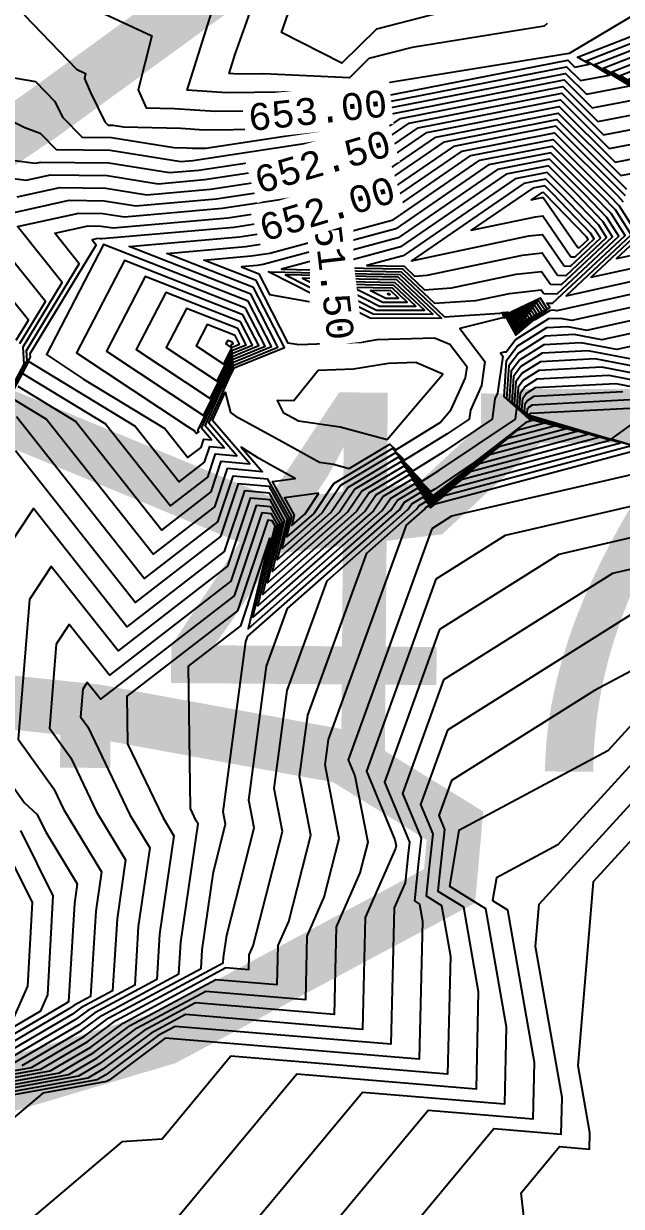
# Model space of a CAD drawing. Header units: inches. Extents: x 533200 to 542759, y 3594234 to 3596688.
# Drawn here: x 535912.75 to 535918.29, y 3595738.77 to 3595749.74 of the extents above; entities that cross this region are included whole.
import ezdxf
from ezdxf.enums import TextEntityAlignment as Align

# ---------------------------------------------------------------- set-up
doc = ezdxf.new("R2010")
doc.units = ezdxf.units.IN
doc.header["$MEASUREMENT"] = 0
for name, color, linetype in [('C-PROP-BNDY', 150, 'Continuous'), ('CVL_CURV_D', 1, 'Continuous'), ('CVL_CURV_G', 5, 'Continuous'), ('CVL_CURV_TX', 2, 'Continuous'), ('NO', 250, 'Continuous')]:
    doc.layers.add(name, color=color, linetype=linetype)
doc.styles.add('MONOTXT4', font='MONOTXT4.shx')
doc.styles.add('presentacion', font='arial.ttf')

msp = doc.modelspace()

# ---------------------------------------------------------------- linework, layer by layer
at = {"layer": 'C-PROP-BNDY', "color": 3, "linetype": 'Continuous', "lineweight": 30, "const_width": 0.5}
for points, elevation in [([(535926.7, 3595752.27), (535923.8, 3595752.71), (535920.09, 3595754.2), (535918.66, 3595753.12), (535916.03, 3595751.16), (535916.03, 3595751.16), (535912.91, 3595748.89), (535909.94, 3595746.89), (535910.11, 3595746.61), (535910.59, 3595745.92), (535912.57, 3595746.1), (535915.06, 3595745.07), (535916.52, 3595745.24), (535917.45, 3595746.1), (535918.5, 3595746.1), (535919.58, 3595743.88)], 649.42), ([(535916.7, 3595741.74), (535916.75, 3595742.3), (535915.71, 3595742.94), (535913.42, 3595743.36), (535910.28, 3595743.69), (535907.2, 3595743.52), (535904.86, 3595743.79), (535902.6, 3595745.21), (535901.99, 3595742.59), (535903.86, 3595741.53), (535905.85, 3595740.72), (535908.78, 3595739.97), (535911.67, 3595739.62), (535914.06, 3595740.33), (535916.7, 3595741.74)], 649.6)]:
    msp.add_lwpolyline(points, dxfattribs=dict(at, elevation=elevation))
at = {"layer": 'CVL_CURV_D', "color": 6, "linetype": 'Continuous'}
for points, elevation in [([(535918.88, 3595750.1), (535917.81, 3595749.46), (535915.974, 3595749.165), (535915.881, 3595749.142), (535915.839, 3595749.1), (535915.656, 3595749.109), (535914.632, 3595749.097), (535914.265, 3595749.121), (535914.51, 3595749.896)], 653.1), ([(535917.606, 3595749.739), (535917.578, 3595749.714), (535916.352, 3595749.517), (535915.952, 3595749.415), (535915.77, 3595749.235), (535914.974, 3595749.271), (535914.738, 3595749.268), (535914.654, 3595749.274), (535914.71, 3595749.453), (535914.896, 3595749.978)], 653.2), ([(535916.731, 3595749.869), (535916.022, 3595749.687), (535915.7, 3595749.37), (535915.139, 3595749.656), (535915.265, 3595750.012)], 653.3), ([(535911.728, 3595749.284), (535912.758, 3595748.775), (535912.898, 3595748.723), (535913.049, 3595748.57), (535913.55, 3595748.563), (535914.206, 3595748.458), (535914.318, 3595748.468), (535915.636, 3595748.668), (535915.946, 3595748.752), (535916.163, 3595748.901), (535917.765, 3595749.215), (535918.023, 3595748.957), (535918.56, 3595749.06), (535918.126, 3595749.323), (535918.974, 3595749.654), (535918.988, 3595749.744), (535919.208, 3595749.619), (535919.365, 3595749.657), (535919.631, 3595749.824), (535919.908, 3595749.365), (535920.301, 3595749.866)], 652.7), ([(535912.567, 3595749.25), (535912.857, 3595749.2), (535913.035, 3595749.015), (535913.107, 3595748.869), (535913.29, 3595748.683), (535913.563, 3595748.68), (535914.14, 3595748.588), (535914.262, 3595748.585), (535914.312, 3595748.582), (535914.438, 3595748.583), (535915.697, 3595748.774), (535915.922, 3595748.835), (535916.081, 3595748.944), (535917.776, 3595749.276), (535917.97, 3595749.083), (535918.373, 3595749.16), (535918.047, 3595749.357), (535918.949, 3595749.709), (535918.958, 3595749.769), (535919.193, 3595749.636), (535919.361, 3595749.676), (535919.646, 3595749.854), (535919.902, 3595749.428), (535920.267, 3595749.894)], 652.8), ([(535912.662, 3595748.467), (535912.855, 3595748.443), (535912.906, 3595748.454), (535913.536, 3595748.446), (535914.101, 3595748.356), (535914.372, 3595748.38), (535915.576, 3595748.562), (535915.969, 3595748.668), (535916.245, 3595748.858), (535917.753, 3595749.153), (535918.077, 3595748.831), (535918.748, 3595748.96), (535918.205, 3595749.289), (535918.999, 3595749.598), (535919.017, 3595749.719), (535919.222, 3595749.602), (535919.368, 3595749.638), (535919.617, 3595749.793), (535919.913, 3595749.301), (535920.334, 3595749.838)], 652.6), ([(535912.685, 3595748.13), (535913.082, 3595748.218), (535913.508, 3595748.211), (535913.891, 3595748.151), (535914.48, 3595748.202), (535915.454, 3595748.35), (535916.015, 3595748.502), (535916.408, 3595748.771), (535917.731, 3595749.031), (535918.183, 3595748.58), (535919.123, 3595748.76), (535918.364, 3595749.221), (535919.048, 3595749.488), (535919.075, 3595749.668), (535919.251, 3595749.569), (535919.376, 3595749.599), (535919.589, 3595749.732), (535919.924, 3595749.174), (535920.402, 3595749.783)], 652.4), ([(535912.752, 3595749.819), (535913.238, 3595749.314), (535913.321, 3595749.275), (535913.31, 3595749.229), (535913.367, 3595749.1), (535913.501, 3595748.828), (535913.532, 3595748.797), (535913.577, 3595748.797), (535913.673, 3595748.781), (535914.204, 3595748.768), (535914.418, 3595748.753), (535914.965, 3595748.76), (535915.757, 3595748.88), (535915.899, 3595748.918), (535915.999, 3595748.987), (535917.787, 3595749.337), (535917.917, 3595749.209), (535918.185, 3595749.26), (535917.968, 3595749.392), (535918.925, 3595749.765)], 652.9), ([(535912.601, 3595747.974), (535913.169, 3595748.099), (535913.494, 3595748.094), (535913.786, 3595748.048), (535914.534, 3595748.114), (535915.394, 3595748.244), (535916.038, 3595748.418), (535916.49, 3595748.728), (535917.719, 3595748.969), (535918.237, 3595748.454), (535919.31, 3595748.66)], 652.3), ([(535912.624, 3595746.342), (535912.75, 3595746.578), (535912.741, 3595746.739), (535913.105, 3595747.336), (535912.688, 3595747.855), (535913.257, 3595747.981), (535913.48, 3595747.977), (535913.681, 3595747.946), (535914.588, 3595748.025), (535915.333, 3595748.138), (535916.061, 3595748.335), (535916.572, 3595748.685), (535917.708, 3595748.908), (535918.29, 3595748.329), (535918.934, 3595748.452)], 652.2), ([(535912.617, 3595746.309), (535912.778, 3595746.611), (535912.773, 3595746.707), (535913.262, 3595747.511), (535913.035, 3595747.794), (535913.345, 3595747.862), (535913.467, 3595747.86), (535913.576, 3595747.843), (535914.642, 3595747.937), (535915.273, 3595748.033), (535916.084, 3595748.252), (535916.654, 3595748.642), (535917.697, 3595748.847), (535918.343, 3595748.203)], 652.1), ([(535912.602, 3595746.244), (535912.794, 3595746.603), (535913.782, 3595746.005), (535914.19, 3595745.489), (535914.424, 3595745.671), (535914.473, 3595745.816), (535914.608, 3595745.803), (535914.431, 3595746.009), (535914.558, 3595746.292), (535914.697, 3595746.571), (535915.107, 3595746.738), (535914.855, 3595747.228), (535913.727, 3595747.67), (535914.751, 3595747.76), (535915.152, 3595747.821), (535916.13, 3595748.085), (535916.817, 3595748.556), (535917.674, 3595748.724), (535918.258, 3595748.143), (535918.313, 3595748.086)], 651.9), ([(535912.743, 3595746.489), (535913.506, 3595746.027), (535914.109, 3595745.265), (535914.455, 3595745.533), (535914.527, 3595745.748), (535914.726, 3595745.729), (535914.466, 3595746.033), (535914.653, 3595746.451), (535914.699, 3595746.544), (535915.167, 3595746.734), (535914.879, 3595747.291), (535914.074, 3595747.607), (535914.805, 3595747.671), (535915.091, 3595747.715), (535916.154, 3595748.002), (535916.899, 3595748.513), (535917.663, 3595748.663), (535918.183, 3595748.145), (535918.275, 3595748.049), (535918.443, 3595747.785), (535918.016, 3595747.386), (535918.636, 3595747.523)], 651.8), ([(535918.682, 3595747.292), (535917.696, 3595747.074), (535917.666, 3595747.08), (535917.634, 3595747.078), (535917.493, 3595746.99), (535917.63, 3595747.105), (535917.604, 3595747.146), (535917.657, 3595747.144), (535918.329, 3595747.772), (535918.199, 3595747.977), (535918.034, 3595748.148), (535917.64, 3595748.54), (535917.063, 3595748.427), (535916.2, 3595747.835), (535914.97, 3595747.503), (535914.913, 3595747.494), (535914.767, 3595747.481), (535914.928, 3595747.418), (535915.027, 3595747.225), (535915.654, 3595747.114), (535915.019, 3595747.436), (535916.237, 3595747.411), (535916.652, 3595747.018), (535917.167, 3595747.052), (535917.196, 3595747.058), (535917.241, 3595747.063), (535917.192, 3595747.039), (535917.21, 3595747.007), (535917.192, 3595747.008), (535916.794, 3595746.911), (535917.028, 3595746.603), (535916.997, 3595746.382), (535916.893, 3595746.154), (535916.882, 3595746.07), (535916.679, 3595745.933), (535916.282, 3595745.688), (535916.171, 3595745.798), (535915.623, 3595745.471), (535915.439, 3595745.196), (535915.19, 3595744.977), (535915.236, 3595745.166), (535915.055, 3595745.49), (535915.268, 3595745.519), (535915.048, 3595745.639), (535914.925, 3595745.707), (535914.765, 3595745.81), (535914.963, 3595745.58), (535914.635, 3595745.611), (535914.517, 3595745.257), (535913.947, 3595744.817), (535912.956, 3595746.07), (535912.641, 3595746.26)], 651.6), ([(535912.692, 3595746.374), (535913.231, 3595746.048), (535914.028, 3595745.041), (535914.486, 3595745.395), (535914.581, 3595745.679), (535914.845, 3595745.654), (535914.5, 3595746.056), (535914.618, 3595746.321), (535914.666, 3595746.13), (535914.711, 3595746.101), (535915.145, 3595745.862), (535915.493, 3595745.671), (535915.621, 3595745.653), (535915.767, 3595745.613), (535916.146, 3595745.839), (535916.201, 3595745.784), (535916.612, 3595746.038), (535916.664, 3595746.1), (535916.714, 3595746.158), (535916.849, 3595746.453), (535916.862, 3595746.551), (535916.703, 3595746.761), (535916.559, 3595746.821), (535916.026, 3595746.805), (535915.881, 3595746.781), (535915.3, 3595746.758), (535915.203, 3595746.775), (535914.904, 3595747.355), (535914.42, 3595747.544), (535914.859, 3595747.583), (535915.031, 3595747.609), (535916.177, 3595747.918), (535916.981, 3595748.47), (535917.652, 3595748.602), (535918.108, 3595748.147), (535918.237, 3595748.013), (535918.386, 3595747.779), (535917.781, 3595747.214), (535918.659, 3595747.407)], 651.7), ([(535917.638, 3595747.32), (535917.74, 3595747.317), (535918.214, 3595747.76), (535918.123, 3595747.904), (535917.884, 3595748.152), (535917.618, 3595748.418), (535917.226, 3595748.341), (535916.246, 3595747.668), (535915.536, 3595747.476), (535916.264, 3595747.462), (535916.466, 3595747.27), (535916.718, 3595747.287), (535917.317, 3595747.413), (535917.555, 3595747.44), (535917.638, 3595747.32)], 651.4), ([(535917.701, 3595747.405), (535917.782, 3595747.403), (535918.157, 3595747.754), (535918.085, 3595747.868), (535917.809, 3595748.154), (535917.606, 3595748.356), (535917.308, 3595748.298), (535916.269, 3595747.585), (535915.933, 3595747.494), (535916.278, 3595747.487), (535916.374, 3595747.396), (535916.493, 3595747.404), (535917.377, 3595747.591), (535917.559, 3595747.611), (535917.701, 3595747.405)], 651.3), ([(535917.764, 3595747.491), (535917.823, 3595747.489), (535918.1, 3595747.748), (535918.047, 3595747.832), (535917.734, 3595748.156), (535917.595, 3595748.295), (535917.39, 3595748.255), (535916.346, 3595747.538), (535917.437, 3595747.769), (535917.562, 3595747.783), (535917.764, 3595747.491)], 651.2), ([(535917.827, 3595747.576), (535917.865, 3595747.575), (535918.043, 3595747.741), (535918.008, 3595747.795), (535917.66, 3595748.158), (535917.584, 3595748.234), (535917.472, 3595748.212), (535916.902, 3595747.821), (535917.498, 3595747.947), (535917.566, 3595747.954), (535917.827, 3595747.576)], 651.1), ([(535918.5, 3595747.791), (535918.251, 3595747.558), (535918.613, 3595747.638)], 651.9), ([(535912.71, 3595746.77), (535912.948, 3595747.162), (535912.574, 3595747.628)], 652.3), ([(535914.806, 3595747.1), (535913.681, 3595747.542), (535913.236, 3595746.685), (535914.264, 3595746.004), (535914.332, 3595745.962), (535914.352, 3595745.938), (535914.363, 3595745.946), (535914.365, 3595745.953), (535914.372, 3595745.953), (535914.363, 3595745.962), (535914.369, 3595745.976), (535914.692, 3595746.627), (535914.989, 3595746.747), (535914.806, 3595747.1)], 652.1), ([(535914.782, 3595747.037), (535913.873, 3595747.393), (535913.514, 3595746.701), (535914.416, 3595746.103), (535914.69, 3595746.654), (535914.929, 3595746.752), (535914.782, 3595747.037)], 652.2), ([(535916.223, 3595747.385), (535915.177, 3595747.407), (535915.963, 3595747.009), (535916.624, 3595747.006), (535916.223, 3595747.385)], 651.7), ([(535916.21, 3595747.36), (535915.335, 3595747.378), (535915.992, 3595747.045), (535916.545, 3595747.042), (535916.21, 3595747.36)], 651.8), ([(535916.196, 3595747.334), (535915.493, 3595747.349), (535916.021, 3595747.081), (535916.466, 3595747.079), (535916.196, 3595747.334)], 651.9), ([(535914.758, 3595746.973), (535914.065, 3595747.245), (535913.792, 3595746.717), (535914.479, 3595746.262), (535914.687, 3595746.682), (535914.87, 3595746.756), (535914.758, 3595746.973)], 652.3), ([(535916.169, 3595747.283), (535915.808, 3595747.291), (535916.079, 3595747.154), (535916.307, 3595747.153), (535916.169, 3595747.283)], 652.1), ([(535916.155, 3595747.258), (535915.966, 3595747.262), (535916.108, 3595747.19), (535916.227, 3595747.19), (535916.155, 3595747.258)], 652.2), ([(535916.141, 3595747.233), (535916.124, 3595747.233), (535916.137, 3595747.226), (535916.148, 3595747.226), (535916.141, 3595747.233)], 652.3), ([(535912.678, 3595746.802), (535912.791, 3595746.987), (535912.614, 3595747.208)], 652.4), ([(535917.583, 3595747.08), (535917.526, 3595747.168), (535917.231, 3595747.028), (535917.323, 3595746.862), (535917.583, 3595747.08)], 651.4), ([(535917.559, 3595747.068), (535917.51, 3595747.144), (535917.251, 3595747.022), (535917.331, 3595746.876), (535917.559, 3595747.068)], 651.3), ([(535917.535, 3595747.056), (535917.493, 3595747.121), (535917.27, 3595747.016), (535917.339, 3595746.891), (535917.535, 3595747.056)], 651.2), ([(535912.67, 3595745.778), (535913.785, 3595744.369), (535914.578, 3595744.981), (535914.742, 3595745.474), (535915.021, 3595745.448), (535915.191, 3595745.142), (535915.1, 3595744.764), (535915.598, 3595745.203), (535915.755, 3595745.437), (535916.223, 3595745.716), (535916.445, 3595745.495), (535916.601, 3595745.592), (535917.311, 3595746.07), (535917.325, 3595746.172), (535917.207, 3595746.278), (535917.229, 3595746.615), (535917.328, 3595746.746), (535917.604, 3595746.919), (535917.794, 3595746.929), (535917.974, 3595746.894), (535918.729, 3595747.061)], 651.4), ([(535914.733, 3595746.91), (535914.257, 3595747.097), (535914.069, 3595746.734), (535914.542, 3595746.421), (535914.685, 3595746.709), (535914.811, 3595746.76), (535914.733, 3595746.91)], 652.4), ([(535917.511, 3595747.043), (535917.476, 3595747.098), (535917.29, 3595747.01), (535917.348, 3595746.906), (535917.511, 3595747.043)], 651.1), ([(535917.464, 3595747.018), (535917.442, 3595747.052), (535917.329, 3595746.998), (535917.364, 3595746.935), (535917.464, 3595747.018)], 650.9), ([(535917.44, 3595747.006), (535917.425, 3595747.029), (535917.349, 3595746.992), (535917.373, 3595746.949), (535917.44, 3595747.006)], 650.8), ([(535917.416, 3595746.994), (535917.409, 3595747.005), (535917.368, 3595746.986), (535917.381, 3595746.964), (535917.416, 3595746.994)], 650.7), ([(535918.752, 3595746.945), (535918.114, 3595746.804), (535917.858, 3595746.854), (535917.589, 3595746.84), (535917.34, 3595746.683), (535917.251, 3595746.565), (535917.23, 3595746.261), (535917.44, 3595746.071), (535917.48, 3595746.06), (535917.407, 3595746.04), (535916.931, 3595745.67), (535916.562, 3595745.421), (535916.526, 3595745.399), (535916.248, 3595745.675), (535915.821, 3595745.42), (535915.677, 3595745.206), (535915.055, 3595744.658), (535915.169, 3595745.129), (535915.027, 3595745.384), (535914.796, 3595745.405), (535914.609, 3595744.843), (535913.704, 3595744.144), (535912.837, 3595745.24), (535912.554, 3595744.812)], 651.3), ([(535917.392, 3595746.981), (535917.392, 3595746.982), (535917.388, 3595746.981), (535917.389, 3595746.979), (535917.392, 3595746.981)], 650.6), ([(535918.775, 3595746.83), (535918.253, 3595746.714), (535917.922, 3595746.778), (535917.574, 3595746.76), (535917.352, 3595746.621), (535917.272, 3595746.515), (535917.254, 3595746.243), (535917.441, 3595746.074), (535917.581, 3595746.033), (535917.323, 3595745.964), (535916.548, 3595745.361), (535916.274, 3595745.634), (535915.887, 3595745.403), (535915.757, 3595745.209), (535915.01, 3595744.551), (535915.147, 3595745.117), (535915.034, 3595745.32), (535914.85, 3595745.337), (535914.64, 3595744.706), (535913.623, 3595743.92), (535913.003, 3595744.703), (535912.801, 3595744.397), (535912.696, 3595743.101), (535913.025, 3595742.642), (535913.115, 3595742.454), (535913.468, 3595741.873), (535913.415, 3595741.507), (535913.366, 3595740.717), (535913.212, 3595740.634), (535913.171, 3595740.604), (535912.383, 3595740.141)], 651.2), ([(535914.685, 3595746.783), (535914.642, 3595746.8), (535914.624, 3595746.767), (535914.667, 3595746.738), (535914.68, 3595746.764), (535914.692, 3595746.769), (535914.685, 3595746.783)], 652.6), ([(535918.392, 3595746.625), (535917.987, 3595746.703), (535917.559, 3595746.681), (535917.363, 3595746.558), (535917.294, 3595746.465), (535917.277, 3595746.226), (535917.442, 3595746.077), (535917.682, 3595746.007), (535917.239, 3595745.889), (535916.545, 3595745.349), (535916.299, 3595745.593), (535915.953, 3595745.386), (535915.836, 3595745.212), (535914.965, 3595744.445), (535915.124, 3595745.105), (535915.041, 3595745.256), (535914.904, 3595745.269), (535914.67, 3595744.568), (535913.542, 3595743.696), (535913.17, 3595744.166), (535913.049, 3595743.982), (535912.986, 3595743.205), (535913.183, 3595742.929), (535913.423, 3595742.427), (535913.693, 3595741.984), (535913.613, 3595741.436), (535913.571, 3595740.769), (535913.277, 3595740.611), (535913.199, 3595740.553), (535912.47, 3595740.125)], 651.1), ([(535915.156, 3595746.132), (535915.241, 3595746.085), (535915.299, 3595746.054), (535915.684, 3595745.999), (535916.12, 3595745.88), (535916.436, 3595746.253), (535916.639, 3595746.488), (535916.386, 3595746.594), (535916.133, 3595746.587), (535915.807, 3595746.533), (535915.48, 3595746.52), (535915.253, 3595746.239), (535915.1, 3595746.244), (535915.156, 3595746.132)], 651.8), ([(535918.671, 3595746.445), (535918.115, 3595746.552), (535917.529, 3595746.521), (535917.387, 3595746.432), (535917.336, 3595746.365), (535917.325, 3595746.192), (535917.445, 3595746.084), (535917.884, 3595745.955), (535917.072, 3595745.738), (535916.539, 3595745.323), (535916.351, 3595745.511), (535916.085, 3595745.352), (535915.995, 3595745.219), (535914.875, 3595744.232), (535915.08, 3595745.081), (535915.054, 3595745.128), (535915.012, 3595745.132), (535914.732, 3595744.292), (535913.705, 3595743.5), (535913.711, 3595743.06), (535914.04, 3595742.373), (535914.141, 3595742.206), (535914.008, 3595741.293), (535913.982, 3595740.873), (535913.408, 3595740.564), (535913.256, 3595740.451), (535912.644, 3595740.092)], 650.9), ([(535912.731, 3595740.075), (535913.284, 3595740.4), (535913.473, 3595740.541), (535914.187, 3595740.925), (535914.206, 3595741.221), (535914.365, 3595742.318), (535914.348, 3595742.345), (535914.294, 3595742.46), (535914.276, 3595743.779), (535914.762, 3595744.154), (535915.033, 3595744.966), (535914.83, 3595744.126), (535916.075, 3595745.222), (535916.151, 3595745.335), (535916.376, 3595745.47), (535916.536, 3595745.311), (535916.988, 3595745.663), (535917.985, 3595745.929), (535917.446, 3595746.087), (535917.348, 3595746.174), (535917.358, 3595746.315), (535917.399, 3595746.37), (535917.514, 3595746.442), (535918.179, 3595746.477), (535918.81, 3595746.355)], 650.8), ([(535911.745, 3595739.865), (535912.818, 3595740.059), (535913.312, 3595740.349), (535913.538, 3595740.517), (535914.393, 3595740.977), (535914.403, 3595741.15), (535914.508, 3595741.871), (535914.621, 3595742.313), (535914.599, 3595742.427), (535914.809, 3595744.007), (535914.827, 3595744.056), (535916.154, 3595745.225), (535916.217, 3595745.318), (535916.402, 3595745.429), (535916.533, 3595745.298), (535916.905, 3595745.587), (535918.086, 3595745.903), (535917.447, 3595746.09), (535917.372, 3595746.157), (535917.379, 3595746.265), (535917.411, 3595746.307), (535917.499, 3595746.362), (535918.243, 3595746.401), (535918.838, 3595746.287)], 650.7), ([(535911.735, 3595739.831), (535912.905, 3595740.042), (535913.341, 3595740.298), (535913.603, 3595740.494), (535914.598, 3595741.029), (535914.601, 3595741.079), (535914.631, 3595741.285), (535914.885, 3595742.28), (535914.835, 3595742.536), (535915.001, 3595743.78), (535915.195, 3595744.313), (535916.234, 3595745.228), (535916.283, 3595745.301), (535916.428, 3595745.388), (535916.53, 3595745.285), (535916.821, 3595745.512), (535918.187, 3595745.876), (535917.448, 3595746.093), (535917.396, 3595746.14), (535917.401, 3595746.215), (535917.423, 3595746.244), (535917.484, 3595746.283), (535918.307, 3595746.326)], 650.6), ([(535911.714, 3595739.763), (535913.08, 3595740.009), (535913.397, 3595740.196), (535913.734, 3595740.447), (535914.53, 3595740.875), (535915.101, 3595740.828), (535915.11, 3595741.189), (535915.208, 3595741.411), (535915.412, 3595742.213), (535915.308, 3595742.755), (535915.384, 3595743.326), (535915.931, 3595744.828), (535916.393, 3595745.235), (535916.414, 3595745.267), (535916.479, 3595745.306), (535916.525, 3595745.26), (535916.654, 3595745.361), (535918.389, 3595745.824), (535917.45, 3595746.099), (535917.443, 3595746.105), (535917.444, 3595746.115), (535917.446, 3595746.119), (535917.454, 3595746.124), (535918.436, 3595746.175)], 650.4), ([(535911.703, 3595739.729), (535913.167, 3595739.993), (535913.426, 3595740.145), (535913.799, 3595740.424), (535914.436, 3595740.766), (535915.365, 3595740.689), (535915.379, 3595741.276), (535915.537, 3595741.636), (535915.676, 3595742.18), (535915.545, 3595742.864), (535915.576, 3595743.099), (535916.299, 3595745.086), (535916.472, 3595745.238), (535916.48, 3595745.25), (535916.505, 3595745.265), (535916.522, 3595745.248), (535916.57, 3595745.285), (535918.49, 3595745.798), (535918.199, 3595745.883), (535918.5, 3595746.1)], 650.3), ([(535918.574, 3595745.598), (535916.719, 3595745.169), (535916.535, 3595745.053), (535915.76, 3595742.909), (535915.821, 3595742.762), (535915.94, 3595742.147), (535915.867, 3595741.862), (535915.648, 3595741.363), (535915.628, 3595740.55), (535914.342, 3595740.657), (535913.864, 3595740.4), (535913.454, 3595740.094), (535913.254, 3595739.976), (535911.693, 3595739.695)], 650.2), ([(535915.487, 3595745.383), (535915.167, 3595745.34), (535915.258, 3595745.178), (535915.235, 3595745.084), (535915.359, 3595745.193), (535915.487, 3595745.383)], 651.7), ([(535918.65, 3595745.323), (535917.217, 3595744.992), (535916.571, 3595744.587), (535915.928, 3595742.806), (535916.193, 3595742.169), (535916.204, 3595742.113), (535916.197, 3595742.087), (535915.917, 3595741.45), (535915.892, 3595740.411), (535914.248, 3595740.548), (535913.93, 3595740.377), (535913.482, 3595740.042), (535913.341, 3595739.96), (535911.683, 3595739.661)], 650.1), ([(535918.803, 3595744.774), (535918.213, 3595744.638), (535916.644, 3595743.653), (535916.264, 3595742.599), (535916.436, 3595742.185), (535916.412, 3595741.967), (535916.374, 3595741.603), (535916.422, 3595741.573), (535916.449, 3595741.416), (535916.419, 3595740.134), (535914.06, 3595740.33), (535913.539, 3595739.94), (535913.515, 3595739.927), (535912.923, 3595739.82), (535912.183, 3595739.196)], 649.9), ([(535918.711, 3595744.461), (535916.681, 3595743.187), (535916.431, 3595742.496), (535916.544, 3595742.225), (535916.508, 3595741.891), (535916.483, 3595741.649), (535916.626, 3595741.56), (535916.708, 3595741.089), (535916.682, 3595739.995), (535914.67, 3595740.162), (535914.031, 3595739.394), (535913.657, 3595739.368), (535912.825, 3595738.665)], 649.8), ([(535919.225, 3595744.15), (535918.168, 3595742.994), (535916.785, 3595742.256), (535916.7, 3595741.74), (535917.033, 3595741.533), (535917.226, 3595740.434), (535917.209, 3595739.717), (535915.891, 3595739.827), (535914.191, 3595737.784)], 649.6), ([(535918.632, 3595743.866), (535918.046, 3595743.554), (535916.717, 3595742.72), (535916.599, 3595742.393), (535916.652, 3595742.264), (535916.604, 3595741.816), (535916.591, 3595741.694), (535916.83, 3595741.546), (535916.967, 3595740.762), (535916.946, 3595739.856), (535915.281, 3595739.995), (535914.003, 3595738.459)], 649.7), ([(535916.306, 3595738.524), (535917.111, 3595739.492), (535917.736, 3595739.44), (535917.744, 3595739.779), (535917.499, 3595741.179), (535917.531, 3595741.573), (535919.628, 3595743.864)], 649.4), ([(535917.564, 3595737.134), (535917.364, 3595738.894), (535917.722, 3595739.324), (535917.999, 3595739.301), (535918.003, 3595739.452), (535917.894, 3595740.074), (535918.036, 3595741.781), (535919.867, 3595743.782)], 649.3), ([(535912.406, 3595742.998), (535912.754, 3595742.513), (535912.87, 3595742.408), (535912.956, 3595742.236), (535913.244, 3595741.761), (535913.218, 3595741.579), (535913.161, 3595740.665), (535913.147, 3595740.658), (535913.143, 3595740.655), (535912.296, 3595740.158)], 651.3), ([(535912.208, 3595740.174), (535912.905, 3595740.583), (535912.971, 3595740.732), (535913.02, 3595741.65), (535912.721, 3595742.254)], 651.4)]:
    msp.add_lwpolyline(points, dxfattribs=dict(at, elevation=elevation))
at = {"layer": 'CVL_CURV_G', "color": 5, "linetype": 'Continuous'}
for points, elevation in [([(535913.017, 3595750.053), (535913.936, 3595749.625), (535913.81, 3595749.124), (535913.883, 3595748.957), (535914.145, 3595748.95), (535914.525, 3595748.925), (535915.491, 3595748.936), (535915.818, 3595748.986), (535915.876, 3595749.002), (535915.917, 3595749.03), (535917.799, 3595749.399), (535917.863, 3595749.334), (535917.998, 3595749.36), (535917.889, 3595749.426), (535918.9, 3595749.82), (535919.165, 3595749.67), (535919.353, 3595749.715), (535919.674, 3595749.916), (535919.891, 3595749.556), (535920.199, 3595749.949)], 653), ([(535912.34, 3595748.341), (535912.77, 3595748.287), (535912.994, 3595748.336), (535913.522, 3595748.329), (535913.996, 3595748.253), (535914.426, 3595748.291), (535915.515, 3595748.456), (535915.992, 3595748.585), (535916.326, 3595748.815), (535917.742, 3595749.092), (535918.13, 3595748.706), (535918.935, 3595748.86), (535918.284, 3595749.255), (535919.024, 3595749.543), (535919.046, 3595749.694), (535919.236, 3595749.586), (535919.372, 3595749.618), (535919.603, 3595749.762), (535919.919, 3595749.237), (535920.368, 3595749.811)], 652.5), ([(535918.333, 3595748.141), (535917.685, 3595748.785), (535916.735, 3595748.599), (535916.107, 3595748.168), (535915.212, 3595747.927), (535914.697, 3595747.848), (535913.471, 3595747.741), (535913.453, 3595747.743), (535913.432, 3595747.744), (535913.381, 3595747.732), (535913.419, 3595747.685), (535912.804, 3595746.676), (535912.806, 3595746.644), (535912.609, 3595746.277)], 652), ([(535917.575, 3595747.234), (535917.698, 3595747.231), (535918.271, 3595747.766), (535918.161, 3595747.94), (535917.959, 3595748.15), (535917.629, 3595748.479), (535917.145, 3595748.384), (535916.223, 3595747.752), (535915.139, 3595747.459), (535916.25, 3595747.436), (535916.559, 3595747.144), (535916.943, 3595747.169), (535917.256, 3595747.236), (535917.551, 3595747.269), (535917.575, 3595747.234)], 651.5), ([(535917.89, 3595747.662), (535917.907, 3595747.661), (535917.986, 3595747.735), (535917.97, 3595747.759), (535917.585, 3595748.16), (535917.572, 3595748.172), (535917.554, 3595748.169), (535917.459, 3595748.103), (535917.558, 3595748.124), (535917.569, 3595748.126), (535917.89, 3595747.662)], 651), ([(535914.831, 3595747.164), (535913.488, 3595747.69), (535912.959, 3595746.668), (535913.301, 3595746.441), (535914.057, 3595745.984), (535914.271, 3595745.713), (535914.394, 3595745.808), (535914.419, 3595745.885), (535914.49, 3595745.878), (535914.397, 3595745.986), (535914.464, 3595746.134), (535914.694, 3595746.599), (535915.048, 3595746.743), (535914.831, 3595747.164)], 652), ([(535916.182, 3595747.309), (535915.651, 3595747.32), (535916.05, 3595747.118), (535916.386, 3595747.116), (535916.182, 3595747.309)], 652), ([(535918.706, 3595747.176), (535917.835, 3595746.984), (535917.73, 3595747.004), (535917.619, 3595746.999), (535917.316, 3595746.809), (535917.227, 3595746.69), (535917.208, 3595746.692), (535917.172, 3595746.683), (535917.193, 3595746.655), (535917.145, 3595746.311), (535917.121, 3595746.259), (535917.096, 3595746.07), (535916.64, 3595745.763), (535916.363, 3595745.591), (535916.197, 3595745.757), (535915.689, 3595745.454), (535915.518, 3595745.2), (535915.145, 3595744.871), (535915.213, 3595745.154), (535915.014, 3595745.512), (535914.688, 3595745.542), (535914.547, 3595745.119), (535913.866, 3595744.593), (535912.68, 3595746.091)], 651.5), ([(535917.607, 3595747.093), (535917.543, 3595747.191), (535917.212, 3595747.034), (535917.314, 3595746.847), (535917.607, 3595747.093)], 651.5), ([(535917.488, 3595747.031), (535917.459, 3595747.075), (535917.31, 3595747.004), (535917.356, 3595746.92), (535917.488, 3595747.031)], 651), ([(535914.709, 3595746.846), (535914.449, 3595746.948), (535914.347, 3595746.75), (535914.605, 3595746.579), (535914.683, 3595746.737), (535914.751, 3595746.765), (535914.709, 3595746.846)], 652.5), ([(535918.532, 3595746.535), (535918.051, 3595746.628), (535917.544, 3595746.601), (535917.375, 3595746.495), (535917.315, 3595746.415), (535917.301, 3595746.209), (535917.444, 3595746.081), (535917.783, 3595745.981), (535917.156, 3595745.813), (535916.542, 3595745.336), (535916.325, 3595745.552), (535916.019, 3595745.369), (535915.916, 3595745.216), (535914.92, 3595744.339), (535915.102, 3595745.093), (535915.047, 3595745.192), (535914.958, 3595745.2), (535914.701, 3595744.43), (535913.461, 3595743.472), (535913.337, 3595743.629), (535913.296, 3595743.567), (535913.275, 3595743.308), (535913.341, 3595743.216), (535913.732, 3595742.4), (535913.917, 3595742.095), (535913.81, 3595741.364), (535913.777, 3595740.821), (535913.342, 3595740.587), (535913.228, 3595740.502), (535912.557, 3595740.108)], 651), ([(535911.724, 3595739.797), (535912.992, 3595740.026), (535913.369, 3595740.247), (535913.669, 3595740.47), (535914.624, 3595740.985), (535914.838, 3595740.967), (535914.841, 3595741.102), (535914.878, 3595741.185), (535915.149, 3595742.247), (535915.072, 3595742.645), (535915.193, 3595743.553), (535915.563, 3595744.571), (535916.313, 3595745.232), (535916.349, 3595745.284), (535916.453, 3595745.347), (535916.528, 3595745.273), (535916.737, 3595745.436), (535918.288, 3595745.85), (535917.449, 3595746.096), (535917.419, 3595746.122), (535917.422, 3595746.165), (535917.435, 3595746.182), (535917.469, 3595746.203), (535918.372, 3595746.251)], 650.5), ([(535918.726, 3595745.049), (535917.715, 3595744.815), (535916.608, 3595744.12), (535916.096, 3595742.703), (535916.328, 3595742.146), (535916.316, 3595742.042), (535916.288, 3595741.769), (535916.186, 3595741.537), (535916.155, 3595740.273), (535914.154, 3595740.439), (535913.995, 3595740.353), (535913.51, 3595739.991), (535913.428, 3595739.943), (535911.672, 3595739.627)], 650), ([(535919.422, 3595744), (535917.705, 3595742.121), (535917.135, 3595741.817), (535917.1, 3595741.605), (535917.237, 3595741.519), (535917.485, 3595740.107), (535917.472, 3595739.579), (535916.501, 3595739.659), (535915.249, 3595738.154)], 649.5), ([(535912.572, 3595742.099), (535912.825, 3595741.588), (535912.783, 3595740.811), (535912.644, 3595740.497)], 651.5)]:
    msp.add_lwpolyline(points, dxfattribs=dict(at, elevation=elevation))

# ---------------------------------------------------------------- texts
at = {"layer": 'NO', "color": 0, "style": 'presentacion'}
msp.add_text('1319.470m²', height=3.5, rotation=359.5516, dxfattribs=at).set_placement((535901.762, 3595742.927))

# ---------------------------------------------------------------- next in the draw order: wipeouts: each hides what was drawn before it
at = {"color": 8}
msp.add_wipeout([(535915.409, 3595748.274), (535915.401, 3595746.898), (535915.801, 3595746.895), (535915.809, 3595748.272)], dxfattribs=at).translate(0, 0, 651.5).dxf.layer = 'CVL_CURV_TX'

# ---------------------------------------------------------------- next in the draw order: texts
at = {"layer": 'CVL_CURV_TX', "color": 2, "style": 'MONOTXT4'}
msp.add_text('651.50', height=0.25, rotation=89.6592, dxfattribs=at).set_placement((535915.605, 3595747.585, 651.5), align=Align.MIDDLE)

# ---------------------------------------------------------------- next in the draw order: wipeouts: each hides what was drawn before it
at = {"color": 8}
msp.add_wipeout([(535915.339, 3595748.109), (535915.499, 3595746.742), (535915.896, 3595746.789), (535915.737, 3595748.156)], dxfattribs=at).translate(0, 0, 651.5).dxf.layer = 'CVL_CURV_TX'

# ---------------------------------------------------------------- next in the draw order: texts
at = {"layer": 'CVL_CURV_TX', "color": 2, "style": 'MONOTXT4'}
msp.add_text('651.50', height=0.25, rotation=276.6647, dxfattribs=at).set_placement((535915.618, 3595747.449, 651.5), align=Align.MIDDLE)

# ---------------------------------------------------------------- next in the draw order: wipeouts: each hides what was drawn before it
at = {"color": 8}
msp.add_wipeout([(535916.164, 3595748.412), (535914.846, 3595748.014), (535914.962, 3595747.631), (535916.279, 3595748.029)], dxfattribs=at).translate(0, 0, 652).dxf.layer = 'CVL_CURV_TX'

# ---------------------------------------------------------------- next in the draw order: texts
at = {"layer": 'CVL_CURV_TX', "color": 2, "style": 'MONOTXT4'}
msp.add_text('652.00', height=0.25, rotation=16.822, dxfattribs=at).set_placement((535915.563, 3595748.021, 652), align=Align.MIDDLE)

# ---------------------------------------------------------------- next in the draw order: wipeouts: each hides what was drawn before it
at = {"color": 8}
msp.add_wipeout([(535914.915, 3595748.074), (535916.237, 3595748.456), (535916.126, 3595748.841), (535914.804, 3595748.458)], dxfattribs=at).translate(0, 0, 652.5).dxf.layer = 'CVL_CURV_TX'

# ---------------------------------------------------------------- next in the draw order: texts
at = {"layer": 'CVL_CURV_TX', "color": 2, "style": 'MONOTXT4'}
msp.add_text('652.50', height=0.25, rotation=16.1423, dxfattribs=at).set_placement((535915.521, 3595748.457, 652.5), align=Align.MIDDLE)

# ---------------------------------------------------------------- next in the draw order: wipeouts: each hides what was drawn before it
at = {"color": 8}
msp.add_wipeout([(535914.915, 3595748.074), (535916.237, 3595748.457), (535916.126, 3595748.841), (535914.804, 3595748.459)], dxfattribs=at).translate(0, 0, 652.5).dxf.layer = 'CVL_CURV_TX'

# ---------------------------------------------------------------- next in the draw order: texts
at = {"layer": 'CVL_CURV_TX', "color": 2, "style": 'MONOTXT4'}
msp.add_text('652.50', height=0.25, rotation=16.1418, dxfattribs=at).set_placement((535915.521, 3595748.458, 652.5), align=Align.MIDDLE)

# ---------------------------------------------------------------- next in the draw order: wipeouts: each hides what was drawn before it
at = {"color": 8}
msp.add_wipeout([(535914.812, 3595748.664), (535916.18, 3595748.81), (535916.137, 3595749.208), (535914.769, 3595749.062)], dxfattribs=at).translate(0, 0, 653).dxf.layer = 'CVL_CURV_TX'

# ---------------------------------------------------------------- next in the draw order: texts
at = {"layer": 'CVL_CURV_TX', "color": 2, "style": 'MONOTXT4'}
msp.add_text('653.00', height=0.25, rotation=6.098, dxfattribs=at).set_placement((535915.475, 3595748.936, 653), align=Align.MIDDLE)

# ---------------------------------------------------------------- next in the draw order: wipeouts: each hides what was drawn before it
at = {"color": 8}
msp.add_wipeout([(535914.812, 3595748.662), (535916.18, 3595748.808), (535916.138, 3595749.206), (535914.769, 3595749.06)], dxfattribs=at).translate(0, 0, 653).dxf.layer = 'CVL_CURV_TX'

# ---------------------------------------------------------------- next in the draw order: texts
at = {"layer": 'CVL_CURV_TX', "color": 2, "style": 'MONOTXT4'}
msp.add_text('653.00', height=0.25, rotation=6.0979, dxfattribs=at).set_placement((535915.475, 3595748.934, 653), align=Align.MIDDLE)

doc.saveas('drawing.dxf')
